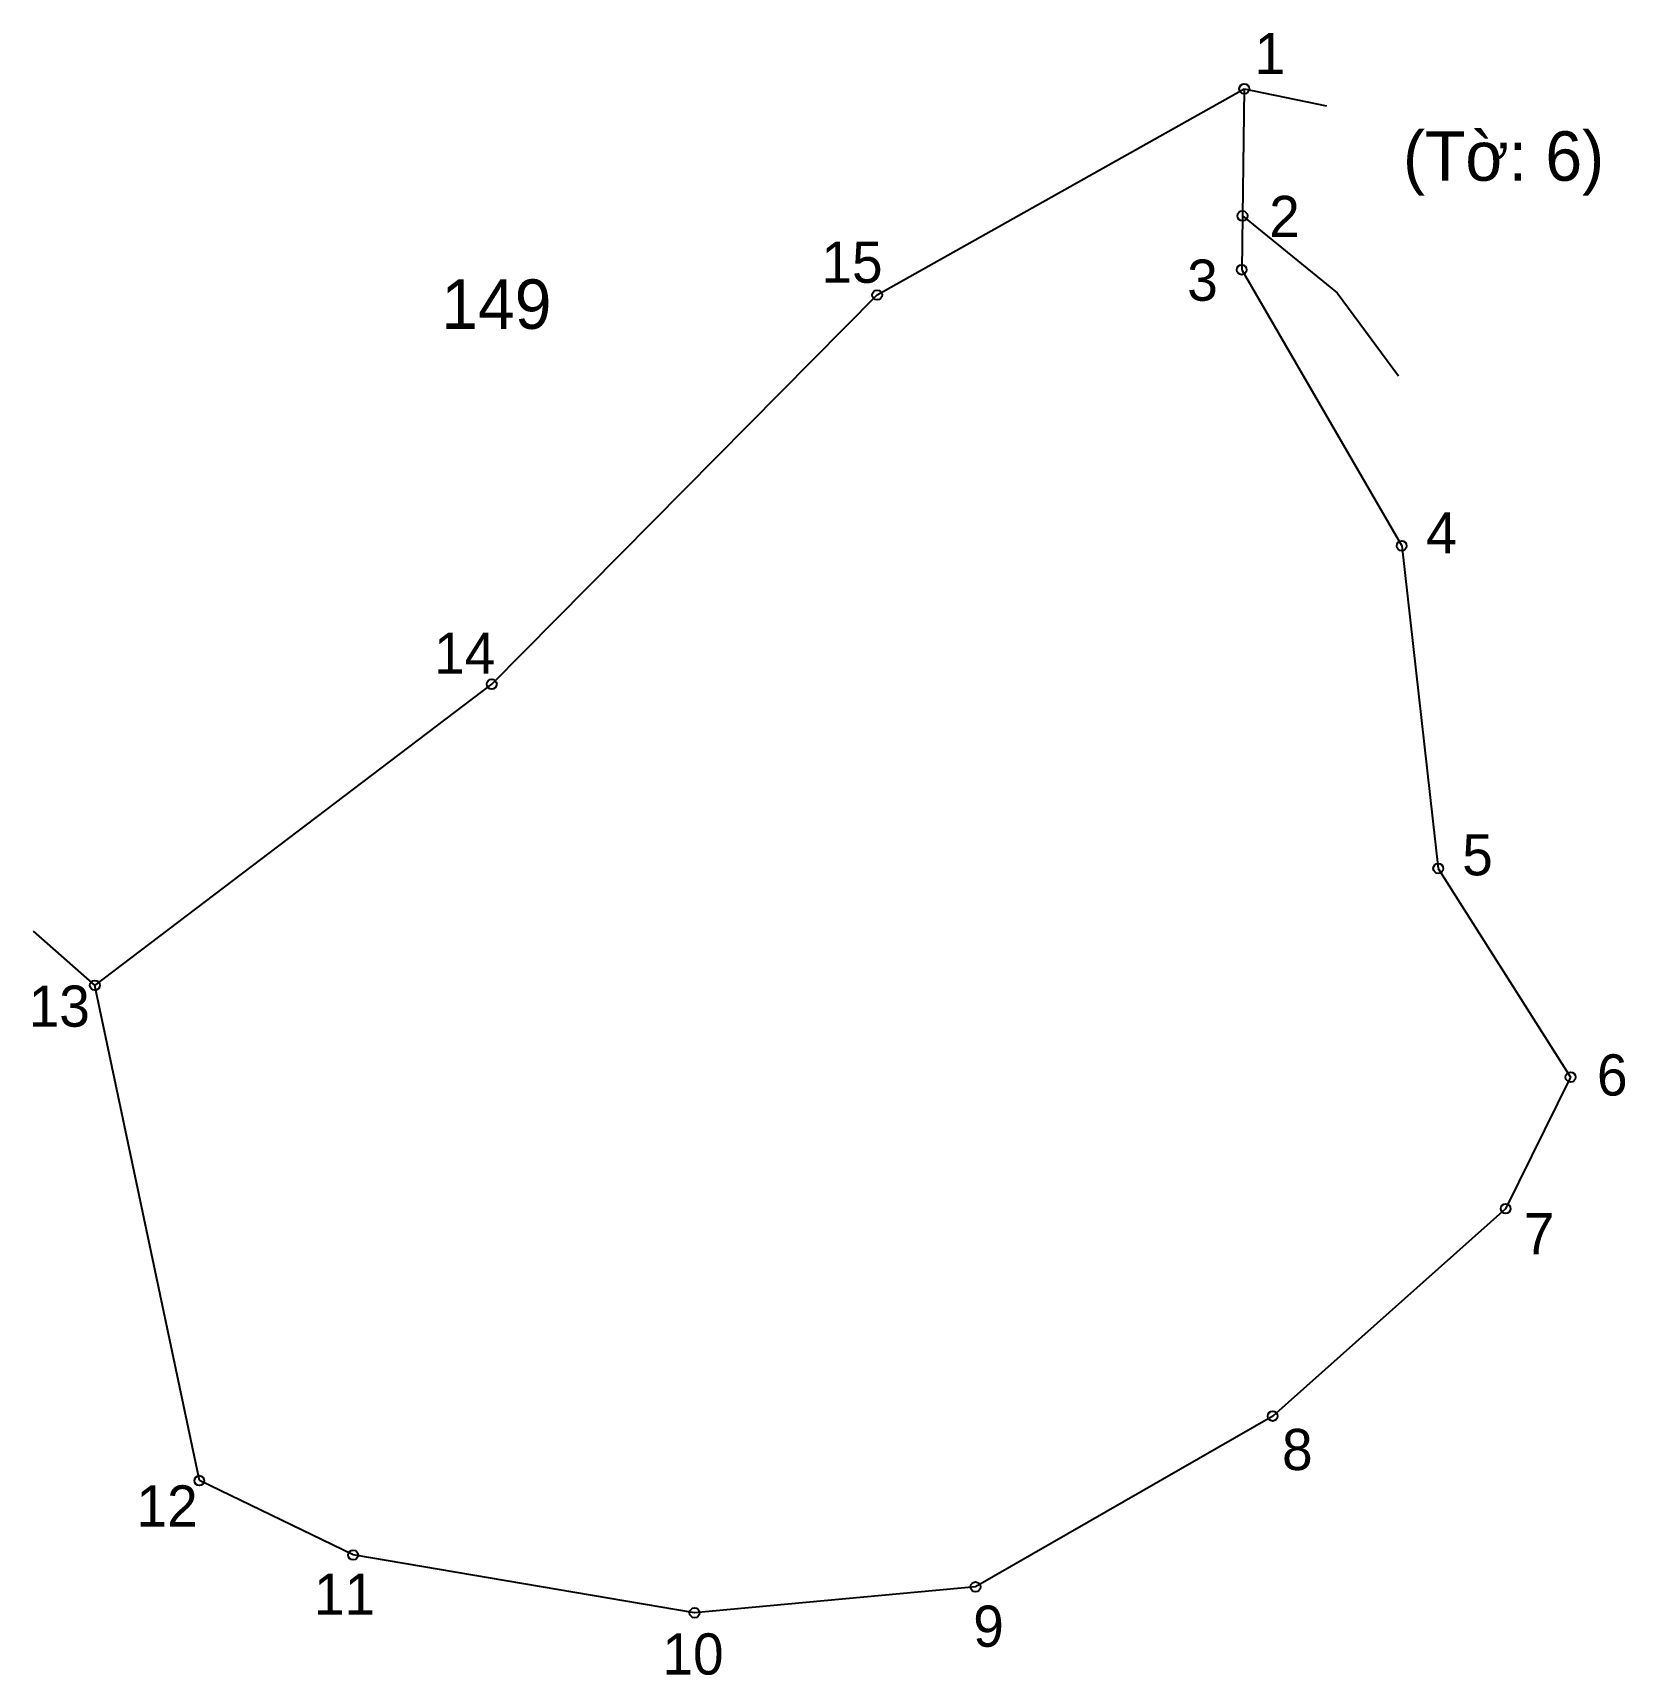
# Model space of a CAD drawing. Extents: x 546826.9 to 546919.1, y 1824119.1 to 1824214.2.
import ezdxf

# ---------------------------------------------------------------- set-up
doc = ezdxf.new("R2010")
doc.units = 0
for name, color, linetype in [('CanhThua', 7, 'Continuous'), ('MocDinhThua', 7, 'Continuous'), ('NhanTuCan', 7, 'Continuous'), ('RauThua', 7, 'Continuous'), ('SoHieuDinhThua', 7, 'Continuous')]:
    doc.layers.add(name, color=color, linetype=linetype)

msp = doc.modelspace()

# ---------------------------------------------------------------- linework, layer by layer
at = {"layer": 'CanhThua'}
for p, q in [((546875.788, 1824199.008), (546897.041, 1824210.94)), ((546897.041, 1824210.94), (546896.938, 1824203.586)), ((546896.938, 1824203.586), (546896.894, 1824200.468)), ((546896.894, 1824200.468), (546906.155, 1824184.489)), ((546853.474, 1824176.481), (546875.788, 1824199.008)), ((546906.155, 1824184.489), (546908.272, 1824165.814)), ((546830.497, 1824159.049), (546853.474, 1824176.481)), ((546908.272, 1824165.814), (546915.931, 1824153.736)), ((546836.546, 1824130.384), (546830.497, 1824159.049)), ((546915.931, 1824153.736), (546912.172, 1824146.122)), ((546912.172, 1824146.122), (546898.686, 1824134.118)), ((546898.686, 1824134.118), (546881.481, 1824124.231)), ((546845.45, 1824126.081), (546836.546, 1824130.384)), ((546865.216, 1824122.73), (546845.45, 1824126.081)), ((546881.481, 1824124.231), (546865.216, 1824122.73))]:
    msp.add_line(p, q, dxfattribs=at)
at = {"layer": 'MocDinhThua'}
for centre in [(546897.041, 1824210.94), (546896.938, 1824203.586), (546896.894, 1824200.468), (546875.788, 1824199.008), (546906.155, 1824184.489), (546853.474, 1824176.481), (546908.272, 1824165.814), (546830.497, 1824159.049), (546915.931, 1824153.736), (546912.172, 1824146.122), (546898.686, 1824134.118), (546836.546, 1824130.384), (546845.45, 1824126.081), (546881.481, 1824124.231), (546865.216, 1824122.73)]:
    msp.add_circle(centre, 0.286, dxfattribs=at)
at = {"layer": 'RauThua'}
for p, q in [((546897.041, 1824210.94), (546901.794, 1824209.961)), ((546896.938, 1824203.586), (546902.42, 1824199.14)), ((546902.42, 1824199.14), (546905.961, 1824194.329)), ((546826.921, 1824162.192), (546830.497, 1824159.049))]:
    msp.add_line(p, q, dxfattribs=at)

# ---------------------------------------------------------------- texts
at = {"layer": 'NhanTuCan'}
for s, p in [('(Tờ: 6)', (546906.232, 1824205.62)), ('149', (546850.552, 1824197.048))]:
    msp.add_text(s, height=2.8598, dxfattribs=at).set_placement(p)
at = {"layer": 'SoHieuDinhThua'}
for s, height, p in [('1', 2.383, (546897.64, 1824211.797)), ('2', 2.383, (546898.484, 1824202.361)), ('15', 2.3832, (546872.559, 1824199.712)), ('3', 2.383, (546893.738, 1824198.674)), ('4', 2.383, (546907.573, 1824184.045)), ('14', 2.3832, (546850.133, 1824177.082)), ('5', 2.383, (546909.66, 1824165.415)), ('13', 2.3832, (546826.664, 1824156.655)), ('6', 2.383, (546917.461, 1824152.671)), ('7', 2.383, (546913.218, 1824143.486)), ('8', 2.383, (546899.227, 1824130.993)), ('12', 2.3832, (546832.907, 1824127.723)), ('11', 2.3832, (546843.18, 1824122.619)), ('9', 2.383, (546881.349, 1824120.768)), ('10', 2.3832, (546863.355, 1824119.157))]:
    msp.add_text(s, height=height, dxfattribs=at).set_placement(p)

doc.saveas('drawing.dxf')
